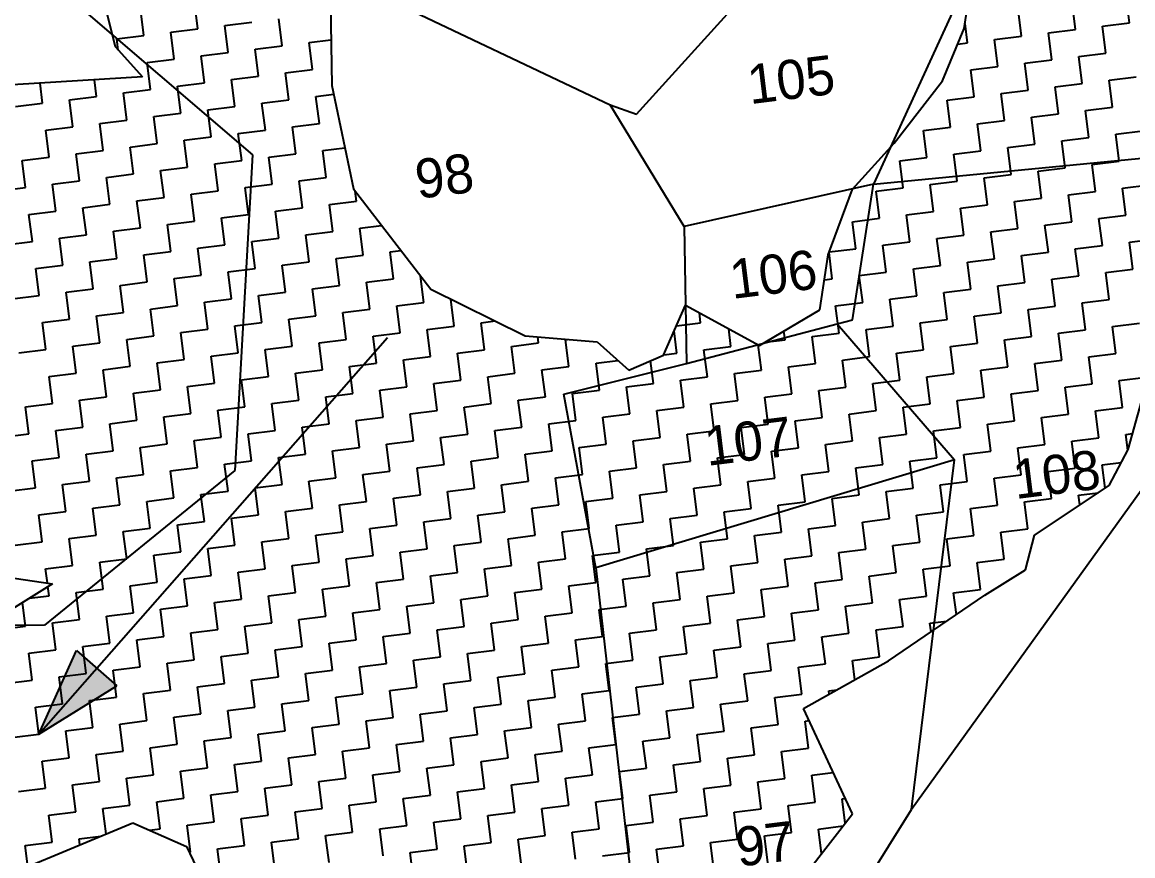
# Model space of a CAD drawing. Header units: metres. Extents: x 290108 to 292128, y 1990044 to 1991719.
# Drawn here: x 291090.2 to 291296.2, y 1991266.4 to 1991421.1 of the extents above; entities that cross this region are included whole.
import ezdxf
from ezdxf.enums import TextEntityAlignment as Align

# ---------------------------------------------------------------- set-up
doc = ezdxf.new("R2010")
doc.units = ezdxf.units.M
doc.header["$MEASUREMENT"] = 0
for name, color, linetype in [('POLY_HATCH', 12, 'Continuous'), ('POLY_PARCEL', 6, 'Continuous'), ('TEXT_PARCEL', 7, 'Continuous')]:
    doc.layers.add(name, color=color, linetype=linetype)
doc.styles.add('TEXT_MAP', font='')
doc.styles.get('TEXT_MAP').set_extended_font_data('Kruti Dev 050')

msp = doc.modelspace()

# ---------------------------------------------------------------- hatches: boundary and pattern name
h = msp.add_hatch(color=256)
h.paths.add_polyline_path([(291103.97, 1991301.17), (291100.23, 1991304.46), (291093.23, 1991288.95)])
h.paths.add_polyline_path([(291093.23, 1991288.95), (291107.71, 1991297.89), (291103.97, 1991301.17)])

# ---------------------------------------------------------------- linework, layer by layer
for points in [[(291093.23, 1991288.95), (291157.93, 1991362.58)], [(291093.23, 1991288.95), (291100.23, 1991304.46)], [(291100.23, 1991304.46), (291107.71, 1991297.89)], [(291093.23, 1991288.95), (291107.71, 1991297.89)]]:
    msp.add_lwpolyline(points)
at = {"layer": 'POLY_HATCH'}
for p, q in [((291102.32, 1991437.18), (291107.39, 1991416.57)), ((291264.97, 1991419.91), (291266.5, 1991430.12)), ((291147.33, 1991424.51), (291147.62, 1991409.32)), ((291260.96, 1991410.2), (291264.97, 1991419.91)), ((291107.39, 1991416.57), (291112.46, 1991410.96)), ((291112.46, 1991410.96), (291072.77, 1991408.52)), ((291251.97, 1991398.67), (291260.96, 1991410.2)), ((291147.62, 1991409.32), (291151.6, 1991390.19)), ((291244.22, 1991390.09), (291251.97, 1991398.67)), ((291151.6, 1991390.19), (291165.95, 1991371.54)), ((291239.72, 1991377.91), (291244.22, 1991390.09)), ((291238.19, 1991367.7), (291239.72, 1991377.91)), ((291165.95, 1991371.54), (291183.46, 1991362.9)), ((291209.17, 1991359.28), (291213.22, 1991368.6)), ((291213.22, 1991368.6), (291226.98, 1991361.1)), ((291226.98, 1991361.1), (291238.19, 1991367.7)), ((291183.46, 1991362.9), (291196.83, 1991361.76)), ((291196.83, 1991361.76), (291202.7, 1991356.48)), ((291202.7, 1991356.48), (291209.17, 1991359.28)), ((291295.4, 1991341.81), (291299.71, 1991357.33)), ((291291.85, 1991335.12), (291295.4, 1991341.81)), ((291278, 1991325.9), (291291.85, 1991335.12)), ((291276.31, 1991319.45), (291278, 1991325.9)), ((291067.4, 1991321.04), (291095.8, 1991316.87)), ((291268.76, 1991314.76), (291276.31, 1991319.45)), ((291095.8, 1991316.87), (291058.09, 1991293.45)), ((291250.91, 1991302.55), (291268.76, 1991314.76)), ((291235.14, 1991293.71), (291250.91, 1991302.55)), ((291244.22, 1991274.13), (291235.14, 1991293.71)), ((291235.6, 1991263.07), (291244.22, 1991274.13)), ((291089.3, 1991263.6), (291110.69, 1991272.51)), ((291110.69, 1991272.51), (291120.61, 1991268.12)), ((291120.61, 1991268.12), (291127.37, 1991253.98))]:
    msp.add_line(p, q, dxfattribs=at)
at = {"layer": 'POLY_HATCH', "linetype": 'Continuous'}
for p, q in [((291295.63, 1991421), (291295.01, 1991426.01)), ((291122.75, 1991419.85), (291122.13, 1991424.86)), ((291285.61, 1991419.75), (291284.98, 1991424.76)), ((291112.73, 1991418.6), (291112.1, 1991423.61)), ((291275.58, 1991418.51), (291274.96, 1991423.52)), ((291117.74, 1991419.23), (291122.75, 1991419.85)), ((291127.76, 1991420.47), (291132.77, 1991421.1)), ((291128.38, 1991415.46), (291127.76, 1991420.47)), ((291138.41, 1991416.71), (291137.78, 1991421.72)), ((291265.56, 1991417.26), (291265.11, 1991420.88)), ((291290.62, 1991420.38), (291295.63, 1991421)), ((291291.24, 1991415.37), (291290.62, 1991420.38)), ((291107.71, 1991417.98), (291112.73, 1991418.6)), ((291107.97, 1991415.93), (291107.71, 1991417.98)), ((291118.36, 1991414.21), (291117.74, 1991419.23)), ((291143.42, 1991417.33), (291147.45, 1991417.83)), ((291270.57, 1991417.88), (291275.58, 1991418.51)), ((291271.2, 1991412.87), (291270.57, 1991417.88)), ((291280.6, 1991419.13), (291285.61, 1991419.75)), ((291281.22, 1991414.12), (291280.6, 1991419.13)), ((291133.39, 1991416.08), (291138.41, 1991416.71)), ((291134.02, 1991411.07), (291133.39, 1991416.08)), ((291144.04, 1991412.32), (291143.42, 1991417.33)), ((291263.78, 1991417.04), (291265.56, 1991417.26)), ((291113.35, 1991413.59), (291118.36, 1991414.21)), ((291123.37, 1991414.84), (291128.38, 1991415.46)), ((291124, 1991409.83), (291123.37, 1991414.84)), ((291276.21, 1991413.5), (291281.22, 1991414.12)), ((291286.23, 1991414.74), (291291.24, 1991415.37)), ((291286.85, 1991409.73), (291286.23, 1991414.74)), ((291113.97, 1991408.58), (291113.35, 1991413.59)), ((291139.03, 1991411.7), (291144.04, 1991412.32)), ((291139.65, 1991406.68), (291139.03, 1991411.7)), ((291266.19, 1991412.25), (291271.2, 1991412.87)), ((291266.81, 1991407.24), (291266.19, 1991412.25)), ((291276.83, 1991408.48), (291276.21, 1991413.5)), ((291093.93, 1991406.09), (291093.47, 1991409.79)), ((291103.95, 1991407.33), (291103.57, 1991410.41)), ((291118.98, 1991409.2), (291124, 1991409.83)), ((291129.01, 1991410.45), (291134.02, 1991411.07)), ((291129.63, 1991405.44), (291129.01, 1991410.45)), ((291281.84, 1991409.11), (291286.85, 1991409.73)), ((291291.87, 1991410.35), (291296.88, 1991410.98)), ((291292.49, 1991405.34), (291291.87, 1991410.35)), ((291108.96, 1991407.96), (291113.97, 1991408.58)), ((291109.58, 1991402.94), (291108.96, 1991407.96)), ((291119.61, 1991404.19), (291118.98, 1991409.2)), ((291144.66, 1991407.31), (291147.95, 1991407.72)), ((291271.82, 1991407.86), (291276.83, 1991408.48)), ((291272.44, 1991402.85), (291271.82, 1991407.86)), ((291282.47, 1991404.1), (291281.84, 1991409.11)), ((291088.92, 1991405.46), (291093.93, 1991406.09)), ((291098.94, 1991406.71), (291103.95, 1991407.33)), ((291099.56, 1991401.7), (291098.94, 1991406.71)), ((291124.62, 1991404.81), (291129.63, 1991405.44)), ((291134.64, 1991406.06), (291139.65, 1991406.68)), ((291135.27, 1991401.05), (291134.64, 1991406.06)), ((291145.29, 1991402.3), (291144.66, 1991407.31)), ((291261.8, 1991406.61), (291266.81, 1991407.24)), ((291262.42, 1991401.6), (291261.8, 1991406.61)), ((291114.6, 1991403.57), (291119.61, 1991404.19)), ((291115.22, 1991398.56), (291114.6, 1991403.57)), ((291125.24, 1991399.8), (291124.62, 1991404.81)), ((291277.46, 1991403.47), (291282.47, 1991404.1)), ((291278.08, 1991398.46), (291277.46, 1991403.47)), ((291287.48, 1991404.72), (291292.49, 1991405.34)), ((291288.1, 1991399.71), (291287.48, 1991404.72)), ((291094.55, 1991401.07), (291099.56, 1991401.7)), ((291104.57, 1991402.32), (291109.58, 1991402.94)), ((291105.2, 1991397.31), (291104.57, 1991402.32)), ((291140.28, 1991401.67), (291145.29, 1991402.3)), ((291140.9, 1991396.66), (291140.28, 1991401.67)), ((291257.41, 1991400.98), (291262.42, 1991401.6)), ((291267.43, 1991402.23), (291272.44, 1991402.85)), ((291268.06, 1991397.21), (291267.43, 1991402.23)), ((291095.17, 1991396.06), (291094.55, 1991401.07)), ((291120.23, 1991399.18), (291125.24, 1991399.8)), ((291120.85, 1991394.17), (291120.23, 1991399.18)), ((291130.25, 1991400.43), (291135.27, 1991401.05)), ((291130.88, 1991395.42), (291130.25, 1991400.43)), ((291258.03, 1991395.97), (291257.41, 1991400.98)), ((291283.09, 1991399.08), (291288.1, 1991399.71)), ((291293.11, 1991400.33), (291298.12, 1991400.95)), ((291293.74, 1991395.32), (291293.11, 1991400.33)), ((291100.19, 1991396.69), (291105.2, 1991397.31)), ((291110.21, 1991397.93), (291115.22, 1991398.56)), ((291110.83, 1991392.92), (291110.21, 1991397.93)), ((291145.91, 1991397.29), (291150.01, 1991397.8)), ((291146.53, 1991392.27), (291145.91, 1991397.29)), ((291263.04, 1991396.59), (291268.06, 1991397.21)), ((291273.07, 1991397.84), (291278.08, 1991398.46)), ((291273.69, 1991392.83), (291273.07, 1991397.84)), ((291283.71, 1991394.07), (291283.09, 1991399.08)), ((291090.16, 1991395.44), (291095.17, 1991396.06)), ((291090.79, 1991390.43), (291090.16, 1991395.44)), ((291100.81, 1991391.67), (291100.19, 1991396.69)), ((291125.87, 1991394.79), (291130.88, 1991395.42)), ((291135.89, 1991396.04), (291140.9, 1991396.66)), ((291136.51, 1991391.03), (291135.89, 1991396.04)), ((291253.02, 1991395.34), (291258.03, 1991395.97)), ((291253.65, 1991390.33), (291253.02, 1991395.34)), ((291263.67, 1991391.58), (291263.04, 1991396.59)), ((291288.72, 1991394.7), (291293.74, 1991395.32)), ((291115.84, 1991393.54), (291120.85, 1991394.17)), ((291116.47, 1991388.53), (291115.84, 1991393.54)), ((291126.49, 1991389.78), (291125.87, 1991394.79)), ((291278.7, 1991393.45), (291283.71, 1991394.07)), ((291279.33, 1991388.44), (291278.7, 1991393.45)), ((291289.35, 1991389.68), (291288.72, 1991394.7)), ((291095.8, 1991391.05), (291100.81, 1991391.67)), ((291096.42, 1991386.04), (291095.8, 1991391.05)), ((291105.82, 1991392.3), (291110.83, 1991392.92)), ((291106.44, 1991387.29), (291105.82, 1991392.3)), ((291131.5, 1991390.4), (291136.51, 1991391.03)), ((291141.52, 1991391.65), (291146.53, 1991392.27)), ((291142.15, 1991386.64), (291141.52, 1991391.65)), ((291258.66, 1991390.96), (291263.67, 1991391.58)), ((291259.28, 1991385.94), (291258.66, 1991390.96)), ((291268.68, 1991392.2), (291273.69, 1991392.83)), ((291269.3, 1991387.19), (291268.68, 1991392.2)), ((291085.77, 1991389.8), (291090.79, 1991390.43)), ((291121.48, 1991389.16), (291126.49, 1991389.78)), ((291122.1, 1991384.15), (291121.48, 1991389.16)), ((291132.12, 1991385.39), (291131.5, 1991390.4)), ((291152.17, 1991387.89), (291151.94, 1991389.74)), ((291248.63, 1991389.71), (291253.65, 1991390.33)), ((291249.26, 1991384.7), (291248.63, 1991389.71)), ((291284.34, 1991389.06), (291289.35, 1991389.68)), ((291284.96, 1991384.05), (291284.34, 1991389.06)), ((291294.36, 1991390.31), (291299.37, 1991390.93)), ((291294.98, 1991385.3), (291294.36, 1991390.31)), ((291101.43, 1991386.66), (291106.44, 1991387.29)), ((291111.45, 1991387.91), (291116.47, 1991388.53)), ((291112.08, 1991382.9), (291111.45, 1991387.91)), ((291147.16, 1991387.26), (291152.17, 1991387.89)), ((291147.78, 1991382.25), (291147.16, 1991387.26)), ((291264.29, 1991386.57), (291269.3, 1991387.19)), ((291274.31, 1991387.81), (291279.33, 1991388.44)), ((291274.94, 1991382.8), (291274.31, 1991387.81)), ((291091.41, 1991385.42), (291096.42, 1991386.04)), ((291092.03, 1991380.4), (291091.41, 1991385.42)), ((291102.06, 1991381.65), (291101.43, 1991386.66)), ((291127.11, 1991384.77), (291132.12, 1991385.39)), ((291127.74, 1991379.76), (291127.11, 1991384.77)), ((291137.14, 1991386.02), (291142.15, 1991386.64)), ((291137.76, 1991381), (291137.14, 1991386.02)), ((291254.27, 1991385.32), (291259.28, 1991385.94)), ((291254.89, 1991380.31), (291254.27, 1991385.32)), ((291264.91, 1991381.56), (291264.29, 1991386.57)), ((291289.97, 1991384.67), (291294.98, 1991385.3)), ((291107.07, 1991382.28), (291112.08, 1991382.9)), ((291117.09, 1991383.52), (291122.1, 1991384.15)), ((291117.71, 1991378.51), (291117.09, 1991383.52)), ((291152.79, 1991382.87), (291156.84, 1991383.38)), ((291153.42, 1991377.86), (291152.79, 1991382.87)), ((291244.25, 1991384.07), (291249.26, 1991384.7)), ((291244.87, 1991379.06), (291244.25, 1991384.07)), ((291269.93, 1991382.18), (291274.94, 1991382.8)), ((291279.95, 1991383.43), (291284.96, 1991384.05)), ((291280.57, 1991378.42), (291279.95, 1991383.43)), ((291290.6, 1991379.66), (291289.97, 1991384.67)), ((291097.04, 1991381.03), (291102.06, 1991381.65)), ((291097.67, 1991376.02), (291097.04, 1991381.03)), ((291107.69, 1991377.26), (291107.07, 1991382.28)), ((291132.75, 1991380.38), (291137.76, 1991381)), ((291142.77, 1991381.63), (291147.78, 1991382.25)), ((291143.39, 1991376.62), (291142.77, 1991381.63)), ((291259.9, 1991380.93), (291264.91, 1991381.56)), ((291260.53, 1991375.92), (291259.9, 1991380.93)), ((291270.55, 1991377.17), (291269.93, 1991382.18)), ((291295.61, 1991380.29), (291300.62, 1991380.91)), ((291087.02, 1991379.78), (291092.03, 1991380.4)), ((291122.72, 1991379.13), (291127.74, 1991379.76)), ((291123.35, 1991374.12), (291122.72, 1991379.13)), ((291133.37, 1991375.37), (291132.75, 1991380.38)), ((291158.43, 1991378.49), (291160.41, 1991378.73)), ((291239.92, 1991378.45), (291244.87, 1991379.06)), ((291249.88, 1991379.69), (291254.89, 1991380.31)), ((291250.5, 1991374.67), (291249.88, 1991379.69)), ((291285.58, 1991379.04), (291290.6, 1991379.66)), ((291286.21, 1991374.03), (291285.58, 1991379.04)), ((291296.23, 1991375.27), (291295.61, 1991380.29)), ((291102.68, 1991376.64), (291107.69, 1991377.26)), ((291103.3, 1991371.63), (291102.68, 1991376.64)), ((291112.7, 1991377.89), (291117.71, 1991378.51)), ((291113.33, 1991372.88), (291112.7, 1991377.89)), ((291138.38, 1991375.99), (291143.39, 1991376.62)), ((291148.41, 1991377.24), (291153.42, 1991377.86)), ((291149.03, 1991372.23), (291148.41, 1991377.24)), ((291159.05, 1991373.48), (291158.43, 1991378.49)), ((291240.48, 1991373.43), (291239.87, 1991378.32)), ((291265.54, 1991376.54), (291270.55, 1991377.17)), ((291266.16, 1991371.53), (291265.54, 1991376.54)), ((291275.56, 1991377.79), (291280.57, 1991378.42)), ((291276.18, 1991372.78), (291275.56, 1991377.79)), ((291092.66, 1991375.39), (291097.67, 1991376.02)), ((291093.28, 1991370.38), (291092.66, 1991375.39)), ((291128.36, 1991374.75), (291133.37, 1991375.37)), ((291128.98, 1991369.73), (291128.36, 1991374.75)), ((291139.01, 1991370.98), (291138.38, 1991375.99)), ((291245.49, 1991374.05), (291250.5, 1991374.67)), ((291255.52, 1991375.3), (291260.53, 1991375.92)), ((291256.14, 1991370.29), (291255.52, 1991375.3)), ((291291.22, 1991374.65), (291296.23, 1991375.27)), ((291291.84, 1991369.64), (291291.22, 1991374.65)), ((291108.31, 1991372.25), (291113.33, 1991372.88)), ((291118.34, 1991373.5), (291123.35, 1991374.12)), ((291118.96, 1991368.49), (291118.34, 1991373.5)), ((291154.04, 1991372.85), (291159.05, 1991373.48)), ((291154.66, 1991367.84), (291154.04, 1991372.85)), ((291164.69, 1991369.09), (291164.08, 1991373.96)), ((291239.02, 1991373.25), (291240.48, 1991373.43)), ((291246.12, 1991369.04), (291245.49, 1991374.05)), ((291271.17, 1991372.16), (291276.18, 1991372.78)), ((291281.2, 1991373.4), (291286.21, 1991374.03)), ((291281.82, 1991368.39), (291281.2, 1991373.4)), ((291088.27, 1991369.76), (291093.28, 1991370.38)), ((291098.29, 1991371.01), (291103.3, 1991371.63)), ((291098.91, 1991365.99), (291098.29, 1991371.01)), ((291108.94, 1991367.24), (291108.31, 1991372.25)), ((291133.99, 1991370.36), (291139.01, 1991370.98)), ((291134.62, 1991365.35), (291133.99, 1991370.36)), ((291144.02, 1991371.6), (291149.03, 1991372.23)), ((291144.64, 1991366.59), (291144.02, 1991371.6)), ((291261.15, 1991370.91), (291266.16, 1991371.53)), ((291261.77, 1991365.9), (291261.15, 1991370.91)), ((291271.8, 1991367.15), (291271.17, 1991372.16)), ((291113.95, 1991367.86), (291118.96, 1991368.49)), ((291123.97, 1991369.11), (291128.98, 1991369.73)), ((291124.6, 1991364.1), (291123.97, 1991369.11)), ((291159.68, 1991368.46), (291164.69, 1991369.09)), ((291160.3, 1991363.45), (291159.68, 1991368.46)), ((291170.32, 1991364.7), (291169.7, 1991369.68)), ((291241.1, 1991368.42), (291246.12, 1991369.04)), ((291241.73, 1991363.4), (291241.1, 1991368.42)), ((291251.13, 1991369.66), (291256.14, 1991370.29)), ((291251.75, 1991364.65), (291251.13, 1991369.66)), ((291276.81, 1991367.77), (291281.82, 1991368.39)), ((291286.83, 1991369.02), (291291.84, 1991369.64)), ((291287.45, 1991364), (291286.83, 1991369.02)), ((291103.93, 1991366.62), (291108.94, 1991367.24)), ((291104.55, 1991361.61), (291103.93, 1991366.62)), ((291114.57, 1991362.85), (291113.95, 1991367.86)), ((291139.63, 1991365.97), (291144.64, 1991366.59)), ((291149.65, 1991367.22), (291154.66, 1991367.84)), ((291150.28, 1991362.21), (291149.65, 1991367.22)), ((291216.05, 1991365.3), (291215.81, 1991367.19)), ((291266.79, 1991366.52), (291271.8, 1991367.15)), ((291267.41, 1991361.51), (291266.79, 1991366.52)), ((291277.43, 1991362.76), (291276.81, 1991367.77)), ((291093.9, 1991365.37), (291098.91, 1991365.99)), ((291094.53, 1991360.36), (291093.9, 1991365.37)), ((291129.61, 1991364.72), (291134.62, 1991365.35)), ((291130.23, 1991359.71), (291129.61, 1991364.72)), ((291140.25, 1991360.96), (291139.63, 1991365.97)), ((291165.31, 1991364.08), (291170.32, 1991364.7)), ((291175.33, 1991365.32), (291177.89, 1991365.64)), ((291175.96, 1991360.31), (291175.33, 1991365.32)), ((291211.54, 1991364.74), (291216.05, 1991365.3)), ((291221.68, 1991360.91), (291221.27, 1991364.21)), ((291246.74, 1991364.03), (291251.75, 1991364.65)), ((291256.76, 1991365.28), (291261.77, 1991365.9)), ((291257.39, 1991360.26), (291256.76, 1991365.28)), ((291292.47, 1991364.63), (291297.48, 1991365.25)), ((291293.09, 1991359.62), (291292.47, 1991364.63)), ((291109.56, 1991362.23), (291114.57, 1991362.85)), ((291110.18, 1991357.22), (291109.56, 1991362.23)), ((291119.58, 1991363.48), (291124.6, 1991364.1)), ((291120.21, 1991358.46), (291119.58, 1991363.48)), ((291145.26, 1991361.58), (291150.28, 1991362.21)), ((291155.29, 1991362.83), (291160.3, 1991363.45)), ((291155.91, 1991357.82), (291155.29, 1991362.83)), ((291165.93, 1991359.06), (291165.31, 1991364.08)), ((291185.98, 1991361.56), (291185.84, 1991362.69)), ((291190.99, 1991362.18), (291191.33, 1991362.22)), ((291191.61, 1991357.17), (291190.99, 1991362.18)), ((291211.66, 1991359.66), (291211.14, 1991363.83)), ((291227.99, 1991361.7), (291231.71, 1991362.16)), ((291231.71, 1991362.16), (291231.51, 1991363.76)), ((291236.72, 1991362.78), (291241.73, 1991363.4)), ((291237.34, 1991357.77), (291236.72, 1991362.78)), ((291247.36, 1991359.02), (291246.74, 1991364.03)), ((291272.42, 1991362.13), (291277.43, 1991362.76)), ((291273.04, 1991357.12), (291272.42, 1991362.13)), ((291282.44, 1991363.38), (291287.45, 1991364)), ((291283.07, 1991358.37), (291282.44, 1991363.38)), ((291089.52, 1991359.74), (291094.53, 1991360.36)), ((291099.54, 1991360.98), (291104.55, 1991361.61)), ((291100.16, 1991355.97), (291099.54, 1991360.98)), ((291135.24, 1991360.34), (291140.25, 1991360.96)), ((291135.86, 1991355.32), (291135.24, 1991360.34)), ((291145.89, 1991356.57), (291145.26, 1991361.58)), ((291170.94, 1991359.69), (291175.96, 1991360.31)), ((291180.97, 1991360.93), (291185.98, 1991361.56)), ((291181.59, 1991355.92), (291180.97, 1991360.93)), ((291216.67, 1991360.29), (291221.68, 1991360.91)), ((291217.29, 1991355.28), (291216.67, 1991360.29)), ((291227.32, 1991356.52), (291226.73, 1991361.23)), ((291252.37, 1991359.64), (291257.39, 1991360.26)), ((291262.4, 1991360.89), (291267.41, 1991361.51)), ((291263.02, 1991355.88), (291262.4, 1991360.89)), ((291115.2, 1991357.84), (291120.21, 1991358.46)), ((291125.22, 1991359.09), (291130.23, 1991359.71)), ((291125.84, 1991354.08), (291125.22, 1991359.09)), ((291160.92, 1991358.44), (291165.93, 1991359.06)), ((291161.55, 1991353.43), (291160.92, 1991358.44)), ((291171.57, 1991354.68), (291170.94, 1991359.69)), ((291196.63, 1991357.79), (291200.67, 1991358.3)), ((291207.27, 1991354.03), (291206.75, 1991358.23)), ((291209.2, 1991359.36), (291211.66, 1991359.66)), ((291242.35, 1991358.39), (291247.36, 1991359.02)), ((291242.97, 1991353.38), (291242.35, 1991358.39)), ((291253, 1991354.63), (291252.37, 1991359.64)), ((291278.05, 1991357.75), (291283.07, 1991358.37)), ((291288.08, 1991358.99), (291293.09, 1991359.62)), ((291288.7, 1991353.98), (291288.08, 1991358.99)), ((291095.15, 1991355.35), (291100.16, 1991355.97)), ((291105.17, 1991356.59), (291110.18, 1991357.22)), ((291105.8, 1991351.58), (291105.17, 1991356.59)), ((291115.82, 1991352.83), (291115.2, 1991357.84)), ((291140.88, 1991355.95), (291145.89, 1991356.57)), ((291141.5, 1991350.94), (291140.88, 1991355.95)), ((291150.9, 1991357.19), (291155.91, 1991357.82)), ((291151.52, 1991352.18), (291150.9, 1991357.19)), ((291176.58, 1991355.3), (291181.59, 1991355.92)), ((291186.6, 1991356.55), (291191.61, 1991357.17)), ((291187.23, 1991351.54), (291186.6, 1991356.55)), ((291197.25, 1991352.78), (291196.63, 1991357.79)), ((291222.31, 1991355.9), (291227.32, 1991356.52)), ((291222.93, 1991350.89), (291222.31, 1991355.9)), ((291232.33, 1991357.15), (291237.34, 1991357.77)), ((291232.95, 1991352.14), (291232.33, 1991357.15)), ((291268.03, 1991356.5), (291273.04, 1991357.12)), ((291268.66, 1991351.49), (291268.03, 1991356.5)), ((291278.68, 1991352.73), (291278.05, 1991357.75)), ((291095.77, 1991350.34), (291095.15, 1991355.35)), ((291120.83, 1991353.45), (291125.84, 1991354.08)), ((291130.85, 1991354.7), (291135.86, 1991355.32)), ((291131.48, 1991349.69), (291130.85, 1991354.7)), ((291166.56, 1991354.05), (291171.57, 1991354.68)), ((291167.18, 1991349.04), (291166.56, 1991354.05)), ((291177.2, 1991350.29), (291176.58, 1991355.3)), ((291202.26, 1991353.41), (291207.27, 1991354.03)), ((291212.28, 1991354.65), (291217.29, 1991355.28)), ((291212.91, 1991349.64), (291212.28, 1991354.65)), ((291247.99, 1991354.01), (291253, 1991354.63)), ((291248.61, 1991348.99), (291247.99, 1991354.01)), ((291258.01, 1991355.25), (291263.02, 1991355.88)), ((291258.63, 1991350.24), (291258.01, 1991355.25)), ((291283.69, 1991353.36), (291288.7, 1991353.98)), ((291293.71, 1991354.61), (291298.72, 1991355.23)), ((291294.34, 1991349.59), (291293.71, 1991354.61)), ((291110.81, 1991352.21), (291115.82, 1991352.83)), ((291111.43, 1991347.2), (291110.81, 1991352.21)), ((291121.45, 1991348.44), (291120.83, 1991353.45)), ((291146.51, 1991351.56), (291151.52, 1991352.18)), ((291156.53, 1991352.81), (291161.55, 1991353.43)), ((291157.16, 1991347.79), (291156.53, 1991352.81)), ((291192.24, 1991352.16), (291197.25, 1991352.78)), ((291192.86, 1991347.15), (291192.24, 1991352.16)), ((291202.88, 1991348.39), (291202.26, 1991353.41)), ((291227.94, 1991351.51), (291232.95, 1991352.14)), ((291237.96, 1991352.76), (291242.97, 1991353.38)), ((291238.59, 1991347.75), (291237.96, 1991352.76)), ((291273.67, 1991352.11), (291278.68, 1991352.73)), ((291274.29, 1991347.1), (291273.67, 1991352.11)), ((291284.31, 1991348.35), (291283.69, 1991353.36)), ((291090.76, 1991349.71), (291095.77, 1991350.34)), ((291100.78, 1991350.96), (291105.8, 1991351.58)), ((291101.41, 1991345.95), (291100.78, 1991350.96)), ((291136.49, 1991350.31), (291141.5, 1991350.94)), ((291137.11, 1991345.3), (291136.49, 1991350.31)), ((291147.13, 1991346.55), (291146.51, 1991351.56)), ((291172.19, 1991349.67), (291177.2, 1991350.29)), ((291182.21, 1991350.91), (291187.23, 1991351.54)), ((291182.84, 1991345.9), (291182.21, 1991350.91)), ((291217.92, 1991350.26), (291222.93, 1991350.89)), ((291218.54, 1991345.25), (291217.92, 1991350.26)), ((291228.56, 1991346.5), (291227.94, 1991351.51)), ((291253.62, 1991349.62), (291258.63, 1991350.24)), ((291263.64, 1991350.86), (291268.66, 1991351.49)), ((291264.27, 1991345.85), (291263.64, 1991350.86)), ((291091.39, 1991344.7), (291090.76, 1991349.71)), ((291116.44, 1991347.82), (291121.45, 1991348.44)), ((291117.07, 1991342.81), (291116.44, 1991347.82)), ((291126.47, 1991349.07), (291131.48, 1991349.69)), ((291127.09, 1991344.05), (291126.47, 1991349.07)), ((291152.15, 1991347.17), (291157.16, 1991347.79)), ((291162.17, 1991348.42), (291167.18, 1991349.04)), ((291162.79, 1991343.41), (291162.17, 1991348.42)), ((291172.82, 1991344.65), (291172.19, 1991349.67)), ((291197.87, 1991347.77), (291202.88, 1991348.39)), ((291198.5, 1991342.76), (291197.87, 1991347.77)), ((291207.9, 1991349.02), (291212.91, 1991349.64)), ((291208.52, 1991344.01), (291207.9, 1991349.02)), ((291233.58, 1991347.12), (291238.59, 1991347.75)), ((291243.6, 1991348.37), (291248.61, 1991348.99)), ((291244.22, 1991343.36), (291243.6, 1991348.37)), ((291254.24, 1991344.61), (291253.62, 1991349.62)), ((291279.3, 1991347.72), (291284.31, 1991348.35)), ((291279.93, 1991342.71), (291279.3, 1991347.72)), ((291289.32, 1991348.97), (291294.34, 1991349.59)), ((291289.95, 1991343.96), (291289.32, 1991348.97)), ((291096.4, 1991345.32), (291101.41, 1991345.95)), ((291106.42, 1991346.57), (291111.43, 1991347.2)), ((291107.04, 1991341.56), (291106.42, 1991346.57)), ((291142.12, 1991345.92), (291147.13, 1991346.55)), ((291142.75, 1991340.91), (291142.12, 1991345.92)), ((291152.77, 1991342.16), (291152.15, 1991347.17)), ((291177.83, 1991345.28), (291182.84, 1991345.9)), ((291187.85, 1991346.52), (291192.86, 1991347.15)), ((291188.47, 1991341.51), (291187.85, 1991346.52)), ((291223.55, 1991345.88), (291228.56, 1991346.5)), ((291224.18, 1991340.87), (291223.55, 1991345.88)), ((291234.2, 1991342.11), (291233.58, 1991347.12)), ((291259.26, 1991345.23), (291264.27, 1991345.85)), ((291269.28, 1991346.48), (291274.29, 1991347.1)), ((291269.9, 1991341.46), (291269.28, 1991346.48)), ((291086.37, 1991344.08), (291091.39, 1991344.7)), ((291097.02, 1991340.31), (291096.4, 1991345.32)), ((291122.08, 1991343.43), (291127.09, 1991344.05)), ((291132.1, 1991344.68), (291137.11, 1991345.3)), ((291132.72, 1991339.67), (291132.1, 1991344.68)), ((291167.8, 1991344.03), (291172.82, 1991344.65)), ((291168.43, 1991339.02), (291167.8, 1991344.03)), ((291178.45, 1991340.27), (291177.83, 1991345.28)), ((291203.51, 1991343.38), (291208.52, 1991344.01)), ((291213.53, 1991344.63), (291218.54, 1991345.25)), ((291214.15, 1991339.62), (291213.53, 1991344.63)), ((291249.23, 1991343.98), (291254.24, 1991344.61)), ((291249.86, 1991338.97), (291249.23, 1991343.98)), ((291259.88, 1991340.22), (291259.26, 1991345.23)), ((291284.94, 1991343.34), (291289.95, 1991343.96)), ((291294.96, 1991344.58), (291296.21, 1991344.74)), ((291295.32, 1991341.67), (291294.96, 1991344.58)), ((291102.03, 1991340.94), (291107.04, 1991341.56)), ((291112.05, 1991342.18), (291117.07, 1991342.81)), ((291112.68, 1991337.17), (291112.05, 1991342.18)), ((291122.7, 1991338.42), (291122.08, 1991343.43)), ((291147.76, 1991341.54), (291152.77, 1991342.16)), ((291148.38, 1991336.52), (291147.76, 1991341.54)), ((291157.78, 1991342.78), (291162.79, 1991343.41)), ((291158.4, 1991337.77), (291157.78, 1991342.78)), ((291183.46, 1991340.89), (291188.47, 1991341.51)), ((291193.48, 1991342.14), (291198.5, 1991342.76)), ((291194.11, 1991337.12), (291193.48, 1991342.14)), ((291204.13, 1991338.37), (291203.51, 1991343.38)), ((291229.19, 1991341.49), (291234.2, 1991342.11)), ((291229.81, 1991336.48), (291229.19, 1991341.49)), ((291239.21, 1991342.74), (291244.22, 1991343.36)), ((291239.83, 1991337.72), (291239.21, 1991342.74)), ((291274.91, 1991342.09), (291279.93, 1991342.71)), ((291275.54, 1991337.08), (291274.91, 1991342.09)), ((291285.56, 1991338.32), (291284.94, 1991343.34)), ((291092.01, 1991339.69), (291097.02, 1991340.31)), ((291092.63, 1991334.68), (291092.01, 1991339.69)), ((291102.66, 1991335.93), (291102.03, 1991340.94)), ((291127.71, 1991339.04), (291132.72, 1991339.67)), ((291137.74, 1991340.29), (291142.75, 1991340.91)), ((291138.36, 1991335.28), (291137.74, 1991340.29)), ((291173.44, 1991339.64), (291178.45, 1991340.27)), ((291174.06, 1991334.63), (291173.44, 1991339.64)), ((291184.08, 1991335.88), (291183.46, 1991340.89)), ((291209.14, 1991338.99), (291214.15, 1991339.62)), ((291219.16, 1991340.24), (291224.18, 1991340.87)), ((291219.79, 1991335.23), (291219.16, 1991340.24)), ((291254.87, 1991339.59), (291259.88, 1991340.22)), ((291255.49, 1991334.58), (291254.87, 1991339.59)), ((291264.89, 1991340.84), (291269.9, 1991341.46)), ((291265.51, 1991335.83), (291264.89, 1991340.84)), ((291117.69, 1991337.8), (291122.7, 1991338.42)), ((291118.31, 1991332.78), (291117.69, 1991337.8)), ((291128.34, 1991334.03), (291127.71, 1991339.04)), ((291153.39, 1991337.15), (291158.4, 1991337.77)), ((291163.42, 1991338.4), (291168.43, 1991339.02)), ((291164.04, 1991333.38), (291163.42, 1991338.4)), ((291199.12, 1991337.75), (291204.13, 1991338.37)), ((291199.74, 1991332.74), (291199.12, 1991337.75)), ((291209.77, 1991333.98), (291209.14, 1991338.99)), ((291234.82, 1991337.1), (291239.83, 1991337.72)), ((291244.85, 1991338.35), (291249.86, 1991338.97)), ((291245.47, 1991333.34), (291244.85, 1991338.35)), ((291280.55, 1991337.7), (291285.56, 1991338.32)), ((291281.17, 1991332.69), (291280.55, 1991337.7)), ((291290.57, 1991338.95), (291294.11, 1991339.39)), ((291291.11, 1991334.63), (291290.57, 1991338.95)), ((291097.64, 1991335.3), (291102.66, 1991335.93)), ((291098.27, 1991330.29), (291097.64, 1991335.3)), ((291107.67, 1991336.55), (291112.68, 1991337.17)), ((291108.29, 1991331.54), (291107.67, 1991336.55)), ((291143.37, 1991335.9), (291148.38, 1991336.52)), ((291143.99, 1991330.89), (291143.37, 1991335.9)), ((291154.02, 1991332.14), (291153.39, 1991337.15)), ((291179.07, 1991335.25), (291184.08, 1991335.88)), ((291189.1, 1991336.5), (291194.11, 1991337.12)), ((291189.72, 1991331.49), (291189.1, 1991336.5)), ((291224.8, 1991335.85), (291229.81, 1991336.48)), ((291225.42, 1991330.84), (291224.8, 1991335.85)), ((291235.45, 1991332.09), (291234.82, 1991337.1)), ((291260.5, 1991335.21), (291265.51, 1991335.83)), ((291270.53, 1991336.45), (291275.54, 1991337.08)), ((291271.15, 1991331.44), (291270.53, 1991336.45)), ((291087.62, 1991334.05), (291092.63, 1991334.68)), ((291123.32, 1991333.41), (291128.34, 1991334.03)), ((291123.95, 1991328.4), (291123.32, 1991333.41)), ((291133.35, 1991334.65), (291138.36, 1991335.28)), ((291133.97, 1991329.64), (291133.35, 1991334.65)), ((291159.03, 1991332.76), (291164.04, 1991333.38)), ((291169.05, 1991334.01), (291174.06, 1991334.63)), ((291169.67, 1991329), (291169.05, 1991334.01)), ((291179.7, 1991330.24), (291179.07, 1991335.25)), ((291204.75, 1991333.36), (291209.77, 1991333.98)), ((291205.38, 1991328.35), (291204.75, 1991333.36)), ((291214.78, 1991334.61), (291219.79, 1991335.23)), ((291215.4, 1991329.6), (291214.78, 1991334.61)), ((291240.46, 1991332.71), (291245.47, 1991333.34)), ((291250.48, 1991333.96), (291255.49, 1991334.58)), ((291251.1, 1991328.95), (291250.48, 1991333.96)), ((291261.13, 1991330.2), (291260.5, 1991335.21)), ((291286.18, 1991333.31), (291289.82, 1991333.76)), ((291286.41, 1991331.5), (291286.18, 1991333.31)), ((291103.28, 1991330.91), (291108.29, 1991331.54)), ((291113.3, 1991332.16), (291118.31, 1991332.78)), ((291113.92, 1991327.15), (291113.3, 1991332.16)), ((291149, 1991331.51), (291154.02, 1991332.14)), ((291149.63, 1991326.5), (291149, 1991331.51)), ((291159.65, 1991327.75), (291159.03, 1991332.76)), ((291184.71, 1991330.87), (291189.72, 1991331.49)), ((291194.73, 1991332.11), (291199.74, 1991332.74)), ((291195.35, 1991327.1), (291194.73, 1991332.11)), ((291230.43, 1991331.47), (291235.45, 1991332.09)), ((291231.06, 1991326.45), (291230.43, 1991331.47)), ((291241.08, 1991327.7), (291240.46, 1991332.71)), ((291266.14, 1991330.82), (291271.15, 1991331.44)), ((291276.16, 1991332.07), (291281.17, 1991332.69)), ((291276.78, 1991327.05), (291276.16, 1991332.07)), ((291093.26, 1991329.67), (291098.27, 1991330.29)), ((291093.88, 1991324.66), (291093.26, 1991329.67)), ((291103.9, 1991325.9), (291103.28, 1991330.91)), ((291128.96, 1991329.02), (291133.97, 1991329.64)), ((291138.98, 1991330.27), (291143.99, 1991330.89)), ((291139.61, 1991325.26), (291138.98, 1991330.27)), ((291174.69, 1991329.62), (291179.7, 1991330.24)), ((291175.31, 1991324.61), (291174.69, 1991329.62)), ((291185.33, 1991325.85), (291184.71, 1991330.87)), ((291210.39, 1991328.97), (291215.4, 1991329.6)), ((291220.41, 1991330.22), (291225.42, 1991330.84)), ((291221.04, 1991325.21), (291220.41, 1991330.22)), ((291256.12, 1991329.57), (291261.13, 1991330.2)), ((291256.74, 1991324.56), (291256.12, 1991329.57)), ((291266.76, 1991325.81), (291266.14, 1991330.82)), ((291108.91, 1991326.53), (291113.92, 1991327.15)), ((291118.94, 1991327.77), (291123.95, 1991328.4)), ((291119.56, 1991322.76), (291118.94, 1991327.77)), ((291129.58, 1991324.01), (291128.96, 1991329.02)), ((291154.64, 1991327.13), (291159.65, 1991327.75)), ((291155.26, 1991322.11), (291154.64, 1991327.13)), ((291164.66, 1991328.37), (291169.67, 1991329)), ((291165.29, 1991323.36), (291164.66, 1991328.37)), ((291190.34, 1991326.48), (291195.35, 1991327.1)), ((291200.37, 1991327.73), (291205.38, 1991328.35)), ((291200.99, 1991322.71), (291200.37, 1991327.73)), ((291211.01, 1991323.96), (291210.39, 1991328.97)), ((291236.07, 1991327.08), (291241.08, 1991327.7)), ((291236.69, 1991322.07), (291236.07, 1991327.08)), ((291246.09, 1991328.32), (291251.1, 1991328.95)), ((291246.72, 1991323.31), (291246.09, 1991328.32)), ((291271.77, 1991326.43), (291276.78, 1991327.05)), ((291098.89, 1991325.28), (291103.9, 1991325.9)), ((291099.51, 1991320.27), (291098.89, 1991325.28)), ((291109.54, 1991321.51), (291108.91, 1991326.53)), ((291134.59, 1991324.63), (291139.61, 1991325.26)), ((291144.62, 1991325.88), (291149.63, 1991326.5)), ((291145.24, 1991320.87), (291144.62, 1991325.88)), ((291180.32, 1991325.23), (291185.33, 1991325.85)), ((291180.94, 1991320.22), (291180.32, 1991325.23)), ((291190.97, 1991321.47), (291190.34, 1991326.48)), ((291216.02, 1991324.58), (291221.04, 1991325.21)), ((291226.05, 1991325.83), (291231.06, 1991326.45)), ((291226.67, 1991320.82), (291226.05, 1991325.83)), ((291261.75, 1991325.18), (291266.76, 1991325.81)), ((291262.37, 1991320.17), (291261.75, 1991325.18)), ((291272.4, 1991321.42), (291271.77, 1991326.43)), ((291088.87, 1991324.03), (291093.88, 1991324.66)), ((291124.57, 1991323.38), (291129.58, 1991324.01)), ((291125.19, 1991318.37), (291124.57, 1991323.38)), ((291135.22, 1991319.62), (291134.59, 1991324.63)), ((291160.27, 1991322.74), (291165.29, 1991323.36)), ((291170.3, 1991323.98), (291175.31, 1991324.61)), ((291170.92, 1991318.97), (291170.3, 1991323.98)), ((291206, 1991323.34), (291211.01, 1991323.96)), ((291206.62, 1991318.33), (291206, 1991323.34)), ((291216.65, 1991319.57), (291216.02, 1991324.58)), ((291241.7, 1991322.69), (291246.72, 1991323.31)), ((291251.73, 1991323.94), (291256.74, 1991324.56)), ((291252.35, 1991318.93), (291251.73, 1991323.94)), ((291104.53, 1991320.89), (291109.54, 1991321.51)), ((291105.15, 1991315.88), (291104.53, 1991320.89)), ((291114.55, 1991322.14), (291119.56, 1991322.76)), ((291115.17, 1991317.13), (291114.55, 1991322.14)), ((291140.23, 1991320.24), (291145.24, 1991320.87)), ((291150.25, 1991321.49), (291155.26, 1991322.11)), ((291150.88, 1991316.48), (291150.25, 1991321.49)), ((291160.9, 1991317.73), (291160.27, 1991322.74)), ((291185.96, 1991320.84), (291190.97, 1991321.47)), ((291195.98, 1991322.09), (291200.99, 1991322.71)), ((291196.6, 1991317.08), (291195.98, 1991322.09)), ((291231.68, 1991321.44), (291236.69, 1991322.07)), ((291232.3, 1991316.43), (291231.68, 1991321.44)), ((291242.33, 1991317.68), (291241.7, 1991322.69)), ((291267.38, 1991320.8), (291272.4, 1991321.42)), ((291094.5, 1991319.64), (291099.51, 1991320.27)), ((291094.83, 1991317.02), (291094.5, 1991319.64)), ((291130.21, 1991319), (291135.22, 1991319.62)), ((291130.83, 1991313.99), (291130.21, 1991319)), ((291140.85, 1991315.23), (291140.23, 1991320.24)), ((291165.91, 1991318.35), (291170.92, 1991318.97)), ((291175.93, 1991319.6), (291180.94, 1991320.22)), ((291176.56, 1991314.59), (291175.93, 1991319.6)), ((291186.58, 1991315.83), (291185.96, 1991320.84)), ((291211.64, 1991318.95), (291216.65, 1991319.57)), ((291212.26, 1991313.94), (291211.64, 1991318.95)), ((291221.66, 1991320.2), (291226.67, 1991320.82)), ((291222.28, 1991315.18), (291221.66, 1991320.2)), ((291247.34, 1991318.3), (291252.35, 1991318.93)), ((291257.36, 1991319.55), (291262.37, 1991320.17)), ((291257.99, 1991314.54), (291257.36, 1991319.55)), ((291268.01, 1991315.78), (291267.38, 1991320.8)), ((291110.16, 1991316.5), (291115.17, 1991317.13)), ((291120.18, 1991317.75), (291125.19, 1991318.37)), ((291120.81, 1991312.74), (291120.18, 1991317.75)), ((291155.89, 1991317.1), (291160.9, 1991317.73)), ((291156.51, 1991312.09), (291155.89, 1991317.1)), ((291166.53, 1991313.34), (291165.91, 1991318.35)), ((291191.59, 1991316.46), (291196.6, 1991317.08)), ((291201.61, 1991317.7), (291206.62, 1991318.33)), ((291202.24, 1991312.69), (291201.61, 1991317.7)), ((291237.32, 1991317.06), (291242.33, 1991317.68)), ((291237.94, 1991312.04), (291237.32, 1991317.06)), ((291247.96, 1991313.29), (291247.34, 1991318.3)), ((291095.13, 1991314.63), (291094.92, 1991316.33)), ((291100.14, 1991315.26), (291105.15, 1991315.88)), ((291100.76, 1991310.24), (291100.14, 1991315.26)), ((291110.78, 1991311.49), (291110.16, 1991316.5)), ((291135.84, 1991314.61), (291140.85, 1991315.23)), ((291145.86, 1991315.86), (291150.88, 1991316.48)), ((291146.49, 1991310.84), (291145.86, 1991315.86)), ((291181.57, 1991315.21), (291186.58, 1991315.83)), ((291182.19, 1991310.2), (291181.57, 1991315.21)), ((291192.21, 1991311.44), (291191.59, 1991316.46)), ((291217.27, 1991314.56), (291222.28, 1991315.18)), ((291227.29, 1991315.81), (291232.3, 1991316.43)), ((291227.92, 1991310.8), (291227.29, 1991315.81)), ((291263, 1991315.16), (291268.01, 1991315.78)), ((291263.5, 1991311.16), (291263, 1991315.16)), ((291090.74, 1991309), (291090.19, 1991313.39)), ((291091.45, 1991314.18), (291095.13, 1991314.63)), ((291115.8, 1991312.12), (291120.81, 1991312.74)), ((291125.82, 1991313.36), (291130.83, 1991313.99)), ((291126.44, 1991308.35), (291125.82, 1991313.36)), ((291136.46, 1991309.6), (291135.84, 1991314.61)), ((291161.52, 1991312.71), (291166.53, 1991313.34)), ((291162.14, 1991307.7), (291161.52, 1991312.71)), ((291171.54, 1991313.96), (291176.56, 1991314.59)), ((291172.17, 1991308.95), (291171.54, 1991313.96)), ((291197.22, 1991312.07), (291202.24, 1991312.69)), ((291207.25, 1991313.31), (291212.26, 1991313.94)), ((291207.87, 1991308.3), (291207.25, 1991313.31)), ((291217.89, 1991309.55), (291217.27, 1991314.56)), ((291242.95, 1991312.67), (291247.96, 1991313.29)), ((291243.57, 1991307.66), (291242.95, 1991312.67)), ((291252.97, 1991313.91), (291257.99, 1991314.54)), ((291253.6, 1991308.9), (291252.97, 1991313.91)), ((291105.77, 1991310.87), (291110.78, 1991311.49)), ((291106.4, 1991305.86), (291105.77, 1991310.87)), ((291116.42, 1991307.1), (291115.8, 1991312.12)), ((291141.48, 1991310.22), (291146.49, 1991310.84)), ((291151.5, 1991311.47), (291156.51, 1991312.09)), ((291152.12, 1991306.46), (291151.5, 1991311.47)), ((291187.2, 1991310.82), (291192.21, 1991311.44)), ((291187.83, 1991305.81), (291187.2, 1991310.82)), ((291197.85, 1991307.06), (291197.22, 1991312.07)), ((291222.91, 1991310.17), (291227.92, 1991310.8)), ((291232.93, 1991311.42), (291237.94, 1991312.04)), ((291233.55, 1991306.41), (291232.93, 1991311.42)), ((291085.73, 1991308.37), (291090.74, 1991309)), ((291095.75, 1991309.62), (291100.76, 1991310.24)), ((291096.37, 1991304.61), (291095.75, 1991309.62)), ((291131.45, 1991308.97), (291136.46, 1991309.6)), ((291132.08, 1991303.96), (291131.45, 1991308.97)), ((291142.1, 1991305.21), (291141.48, 1991310.22)), ((291167.16, 1991308.33), (291172.17, 1991308.95)), ((291177.18, 1991309.57), (291182.19, 1991310.2)), ((291177.8, 1991304.56), (291177.18, 1991309.57)), ((291212.88, 1991308.93), (291217.89, 1991309.55)), ((291213.51, 1991303.92), (291212.88, 1991308.93)), ((291223.53, 1991305.16), (291222.91, 1991310.17)), ((291248.59, 1991308.28), (291253.6, 1991308.9)), ((291258.61, 1991309.53), (291261.67, 1991309.91)), ((291258.81, 1991307.95), (291258.61, 1991309.53)), ((291111.41, 1991306.48), (291116.42, 1991307.1)), ((291112.03, 1991301.47), (291111.41, 1991306.48)), ((291121.43, 1991307.73), (291126.44, 1991308.35)), ((291122.05, 1991302.72), (291121.43, 1991307.73)), ((291147.11, 1991305.83), (291152.12, 1991306.46)), ((291157.13, 1991307.08), (291162.14, 1991307.7)), ((291157.76, 1991302.07), (291157.13, 1991307.08)), ((291167.78, 1991303.32), (291167.16, 1991308.33)), ((291192.84, 1991306.43), (291197.85, 1991307.06)), ((291202.86, 1991307.68), (291207.87, 1991308.3)), ((291203.48, 1991302.67), (291202.86, 1991307.68)), ((291238.56, 1991307.03), (291243.57, 1991307.66)), ((291239.19, 1991302.02), (291238.56, 1991307.03)), ((291249.21, 1991303.27), (291248.59, 1991308.28)), ((291091.36, 1991303.99), (291096.37, 1991304.61)), ((291101.38, 1991305.23), (291106.4, 1991305.86)), ((291102.01, 1991300.22), (291101.38, 1991305.23)), ((291137.09, 1991304.59), (291142.1, 1991305.21)), ((291137.71, 1991299.57), (291137.09, 1991304.59)), ((291147.73, 1991300.82), (291147.11, 1991305.83)), ((291172.79, 1991303.94), (291177.8, 1991304.56)), ((291182.81, 1991305.19), (291187.83, 1991305.81)), ((291183.44, 1991300.17), (291182.81, 1991305.19)), ((291193.46, 1991301.42), (291192.84, 1991306.43)), ((291218.52, 1991304.54), (291223.53, 1991305.16)), ((291219.14, 1991299.53), (291218.52, 1991304.54)), ((291228.54, 1991305.79), (291233.55, 1991306.41)), ((291229.16, 1991300.77), (291228.54, 1991305.79)), ((291091.99, 1991298.98), (291091.36, 1991303.99)), ((291117.04, 1991302.09), (291122.05, 1991302.72)), ((291127.07, 1991303.34), (291132.08, 1991303.96)), ((291127.69, 1991298.33), (291127.07, 1991303.34)), ((291162.77, 1991302.69), (291167.78, 1991303.32)), ((291163.39, 1991297.68), (291162.77, 1991302.69)), ((291173.41, 1991298.93), (291172.79, 1991303.94)), ((291198.47, 1991302.04), (291203.48, 1991302.67)), ((291208.49, 1991303.29), (291213.51, 1991303.92)), ((291209.12, 1991298.28), (291208.49, 1991303.29)), ((291244.2, 1991302.64), (291249.21, 1991303.27)), ((291244.65, 1991299.04), (291244.2, 1991302.64)), ((291107.02, 1991300.85), (291112.03, 1991301.47)), ((291107.64, 1991295.83), (291107.02, 1991300.85)), ((291117.67, 1991297.08), (291117.04, 1991302.09)), ((291142.72, 1991300.2), (291147.73, 1991300.82)), ((291152.75, 1991301.45), (291157.76, 1991302.07)), ((291153.37, 1991296.43), (291152.75, 1991301.45)), ((291188.45, 1991300.8), (291193.46, 1991301.42)), ((291189.07, 1991295.79), (291188.45, 1991300.8)), ((291199.1, 1991297.03), (291198.47, 1991302.04)), ((291224.15, 1991300.15), (291229.16, 1991300.77)), ((291234.18, 1991301.4), (291239.19, 1991302.02)), ((291234.8, 1991296.39), (291234.18, 1991301.4)), ((291086.97, 1991298.35), (291091.99, 1991298.98)), ((291097, 1991299.6), (291102.01, 1991300.22)), ((291097.62, 1991294.59), (291097, 1991299.6)), ((291122.68, 1991297.7), (291127.69, 1991298.33)), ((291132.7, 1991298.95), (291137.71, 1991299.57)), ((291133.32, 1991293.94), (291132.7, 1991298.95)), ((291143.35, 1991295.19), (291142.72, 1991300.2)), ((291168.4, 1991298.3), (291173.41, 1991298.93)), ((291169.03, 1991293.29), (291168.4, 1991298.3)), ((291178.43, 1991299.55), (291183.44, 1991300.17)), ((291179.05, 1991294.54), (291178.43, 1991299.55)), ((291204.11, 1991297.66), (291209.12, 1991298.28)), ((291214.13, 1991298.9), (291219.14, 1991299.53)), ((291214.75, 1991293.89), (291214.13, 1991298.9)), ((291224.78, 1991295.14), (291224.15, 1991300.15)), ((291112.65, 1991296.46), (291117.67, 1991297.08)), ((291113.28, 1991291.45), (291112.65, 1991296.46)), ((291123.3, 1991292.69), (291122.68, 1991297.7)), ((291148.36, 1991295.81), (291153.37, 1991296.43)), ((291158.38, 1991297.06), (291163.39, 1991297.68)), ((291159, 1991292.05), (291158.38, 1991297.06)), ((291194.08, 1991296.41), (291199.1, 1991297.03)), ((291194.71, 1991291.4), (291194.08, 1991296.41)), ((291204.73, 1991292.65), (291204.11, 1991297.66)), ((291229.79, 1991295.76), (291234.8, 1991296.39)), ((291239.81, 1991297.01), (291241.37, 1991297.2)), ((291239.89, 1991296.37), (291239.81, 1991297.01)), ((291092.61, 1991293.96), (291097.62, 1991294.59)), ((291102.63, 1991295.21), (291107.64, 1991295.83)), ((291103.25, 1991290.2), (291102.63, 1991295.21)), ((291138.33, 1991294.56), (291143.35, 1991295.19)), ((291138.96, 1991289.55), (291138.33, 1991294.56)), ((291148.98, 1991290.8), (291148.36, 1991295.81)), ((291174.04, 1991293.92), (291179.05, 1991294.54)), ((291184.06, 1991295.16), (291189.07, 1991295.79)), ((291184.68, 1991290.15), (291184.06, 1991295.16)), ((291219.76, 1991294.52), (291224.78, 1991295.14)), ((291220.39, 1991289.5), (291219.76, 1991294.52)), ((291230.41, 1991290.75), (291229.79, 1991295.76)), ((291093.23, 1991288.95), (291092.61, 1991293.96)), ((291118.29, 1991292.07), (291123.3, 1991292.69)), ((291118.91, 1991287.06), (291118.29, 1991292.07)), ((291128.31, 1991293.32), (291133.32, 1991293.94)), ((291128.94, 1991288.3), (291128.31, 1991293.32)), ((291153.99, 1991291.42), (291159, 1991292.05)), ((291164.02, 1991292.67), (291169.03, 1991293.29)), ((291164.64, 1991287.66), (291164.02, 1991292.67)), ((291174.66, 1991288.9), (291174.04, 1991293.92)), ((291199.72, 1991292.02), (291204.73, 1991292.65)), ((291200.34, 1991287.01), (291199.72, 1991292.02)), ((291209.74, 1991293.27), (291214.75, 1991293.89)), ((291210.36, 1991288.26), (291209.74, 1991293.27)), ((291098.24, 1991289.58), (291103.25, 1991290.2)), ((291108.27, 1991290.82), (291113.28, 1991291.45)), ((291108.89, 1991285.81), (291108.27, 1991290.82)), ((291143.97, 1991290.18), (291148.98, 1991290.8)), ((291144.59, 1991285.16), (291143.97, 1991290.18)), ((291154.62, 1991286.41), (291153.99, 1991291.42)), ((291179.67, 1991289.53), (291184.68, 1991290.15)), ((291189.7, 1991290.77), (291194.71, 1991291.4)), ((291190.32, 1991285.76), (291189.7, 1991290.77)), ((291225.4, 1991290.13), (291230.41, 1991290.75)), ((291226.02, 1991285.12), (291225.4, 1991290.13)), ((291235.42, 1991291.37), (291236.18, 1991291.47)), ((291236.05, 1991286.36), (291235.42, 1991291.37)), ((291088.22, 1991288.33), (291093.23, 1991288.95)), ((291098.87, 1991284.56), (291098.24, 1991289.58)), ((291123.92, 1991287.68), (291128.94, 1991288.3)), ((291133.95, 1991288.93), (291138.96, 1991289.55)), ((291134.57, 1991283.92), (291133.95, 1991288.93)), ((291169.65, 1991288.28), (291174.66, 1991288.9)), ((291170.27, 1991283.27), (291169.65, 1991288.28)), ((291180.3, 1991284.52), (291179.67, 1991289.53)), ((291205.35, 1991287.63), (291210.36, 1991288.26)), ((291215.38, 1991288.88), (291220.39, 1991289.5)), ((291216, 1991283.87), (291215.38, 1991288.88)), ((291113.9, 1991286.43), (291118.91, 1991287.06)), ((291114.52, 1991281.42), (291113.9, 1991286.43)), ((291124.55, 1991282.67), (291123.92, 1991287.68)), ((291149.6, 1991285.79), (291154.62, 1991286.41)), ((291159.63, 1991287.03), (291164.64, 1991287.66)), ((291160.25, 1991282.02), (291159.63, 1991287.03)), ((291195.33, 1991286.39), (291200.34, 1991287.01)), ((291195.95, 1991281.38), (291195.33, 1991286.39)), ((291205.98, 1991282.62), (291205.35, 1991287.63)), ((291231.03, 1991285.74), (291236.05, 1991286.36)), ((291093.86, 1991283.94), (291098.87, 1991284.56)), ((291094.48, 1991278.93), (291093.86, 1991283.94)), ((291103.88, 1991285.19), (291108.89, 1991285.81)), ((291104.5, 1991280.18), (291103.88, 1991285.19)), ((291129.56, 1991283.29), (291134.57, 1991283.92)), ((291139.58, 1991284.54), (291144.59, 1991285.16)), ((291140.21, 1991279.53), (291139.58, 1991284.54)), ((291150.23, 1991280.78), (291149.6, 1991285.79)), ((291175.29, 1991283.89), (291180.3, 1991284.52)), ((291175.91, 1991278.88), (291175.29, 1991283.89)), ((291185.31, 1991285.14), (291190.32, 1991285.76)), ((291185.93, 1991280.13), (291185.31, 1991285.14)), ((291210.99, 1991283.25), (291216, 1991283.87)), ((291221.01, 1991284.49), (291226.02, 1991285.12)), ((291221.63, 1991279.48), (291221.01, 1991284.49)), ((291231.66, 1991280.73), (291231.03, 1991285.74)), ((291119.54, 1991282.05), (291124.55, 1991282.67)), ((291120.16, 1991277.04), (291119.54, 1991282.05)), ((291130.18, 1991278.28), (291129.56, 1991283.29)), ((291155.24, 1991281.4), (291160.25, 1991282.02)), ((291165.26, 1991282.65), (291170.27, 1991283.27)), ((291165.89, 1991277.63), (291165.26, 1991282.65)), ((291200.97, 1991282), (291205.98, 1991282.62)), ((291201.59, 1991276.99), (291200.97, 1991282)), ((291211.61, 1991278.23), (291210.99, 1991283.25)), ((291236.67, 1991281.35), (291240.64, 1991281.85)), ((291099.49, 1991279.55), (291104.5, 1991280.18)), ((291109.51, 1991280.8), (291114.52, 1991281.42)), ((291110.14, 1991275.79), (291109.51, 1991280.8)), ((291145.22, 1991280.15), (291150.23, 1991280.78)), ((291145.84, 1991275.14), (291145.22, 1991280.15)), ((291155.86, 1991276.39), (291155.24, 1991281.4)), ((291180.92, 1991279.51), (291185.93, 1991280.13)), ((291190.94, 1991280.75), (291195.95, 1991281.38)), ((291191.57, 1991275.74), (291190.94, 1991280.75)), ((291226.65, 1991280.1), (291231.66, 1991280.73)), ((291227.27, 1991275.09), (291226.65, 1991280.1)), ((291237.29, 1991276.34), (291236.67, 1991281.35)), ((291089.47, 1991278.31), (291094.48, 1991278.93)), ((291100.11, 1991274.54), (291099.49, 1991279.55)), ((291125.17, 1991277.66), (291130.18, 1991278.28)), ((291125.79, 1991272.65), (291125.17, 1991277.66)), ((291135.19, 1991278.91), (291140.21, 1991279.53)), ((291135.82, 1991273.89), (291135.19, 1991278.91)), ((291160.87, 1991277.01), (291165.89, 1991277.63)), ((291170.9, 1991278.26), (291175.91, 1991278.88)), ((291171.52, 1991273.25), (291170.9, 1991278.26)), ((291181.54, 1991274.49), (291180.92, 1991279.51)), ((291206.6, 1991277.61), (291211.61, 1991278.23)), ((291207.22, 1991272.6), (291206.6, 1991277.61)), ((291216.62, 1991278.86), (291221.63, 1991279.48)), ((291217.25, 1991273.85), (291216.62, 1991278.86)), ((291105.13, 1991275.16), (291110.14, 1991275.79)), ((291115.15, 1991276.41), (291120.16, 1991277.04)), ((291115.77, 1991271.4), (291115.15, 1991276.41)), ((291150.85, 1991275.76), (291155.86, 1991276.39)), ((291151.47, 1991270.75), (291150.85, 1991275.76)), ((291161.5, 1991272), (291160.87, 1991277.01)), ((291186.55, 1991275.12), (291191.57, 1991275.74)), ((291196.58, 1991276.36), (291201.59, 1991276.99)), ((291197.2, 1991271.35), (291196.58, 1991276.36)), ((291232.28, 1991275.72), (291237.29, 1991276.34)), ((291232.9, 1991270.71), (291232.28, 1991275.72)), ((291242.3, 1991276.96), (291242.87, 1991277.03)), ((291242.87, 1991272.4), (291242.3, 1991276.96)), ((291095.1, 1991273.92), (291100.11, 1991274.54)), ((291095.73, 1991268.91), (291095.1, 1991273.92)), ((291105.71, 1991270.44), (291105.13, 1991275.16)), ((291130.81, 1991273.27), (291135.82, 1991273.89)), ((291140.83, 1991274.52), (291145.84, 1991275.14)), ((291141.45, 1991269.51), (291140.83, 1991274.52)), ((291176.53, 1991273.87), (291181.54, 1991274.49)), ((291177.16, 1991268.86), (291176.53, 1991273.87)), ((291187.18, 1991270.11), (291186.55, 1991275.12)), ((291212.24, 1991273.22), (291217.25, 1991273.85)), ((291222.26, 1991274.47), (291227.27, 1991275.09)), ((291222.88, 1991269.46), (291222.26, 1991274.47)), ((291120.78, 1991272.02), (291125.79, 1991272.65)), ((291121.41, 1991267.01), (291120.78, 1991272.02)), ((291131.43, 1991268.26), (291130.81, 1991273.27)), ((291156.49, 1991271.38), (291161.5, 1991272)), ((291166.51, 1991272.62), (291171.52, 1991273.25)), ((291167.13, 1991267.61), (291166.51, 1991272.62)), ((291202.21, 1991271.98), (291207.22, 1991272.6)), ((291202.84, 1991266.96), (291202.21, 1991271.98)), ((291212.86, 1991268.21), (291212.24, 1991273.22)), ((291237.92, 1991271.33), (291242.48, 1991271.9)), ((291100.74, 1991269.53), (291104.72, 1991270.03)), ((291100.87, 1991268.42), (291100.74, 1991269.53)), ((291113.77, 1991271.15), (291115.77, 1991271.4)), ((291136.44, 1991268.88), (291141.45, 1991269.51)), ((291146.46, 1991270.13), (291151.47, 1991270.75)), ((291147.09, 1991265.12), (291146.46, 1991270.13)), ((291157.11, 1991266.37), (291156.49, 1991271.38)), ((291182.17, 1991269.48), (291187.18, 1991270.11)), ((291182.79, 1991264.47), (291182.17, 1991269.48)), ((291192.19, 1991270.73), (291197.2, 1991271.35)), ((291192.81, 1991265.72), (291192.19, 1991270.73)), ((291217.87, 1991268.84), (291222.88, 1991269.46)), ((291227.89, 1991270.08), (291232.9, 1991270.71)), ((291228.52, 1991265.07), (291227.89, 1991270.08)), ((291238.48, 1991266.77), (291237.92, 1991271.33)), ((291090.71, 1991268.28), (291095.73, 1991268.91)), ((291091.2, 1991264.39), (291090.71, 1991268.28)), ((291126.42, 1991267.64), (291131.43, 1991268.26)), ((291127.04, 1991262.62), (291126.42, 1991267.64)), ((291137.06, 1991263.87), (291136.44, 1991268.88)), ((291162.12, 1991266.99), (291167.13, 1991267.61)), ((291172.14, 1991268.24), (291177.16, 1991268.86)), ((291172.77, 1991263.22), (291172.14, 1991268.24)), ((291207.85, 1991267.59), (291212.86, 1991268.21)), ((291208.47, 1991262.58), (291207.85, 1991267.59)), ((291218.49, 1991263.82), (291217.87, 1991268.84)), ((291121.16, 1991266.98), (291121.41, 1991267.01)), ((291162.74, 1991261.98), (291162.12, 1991266.99)), ((291197.82, 1991266.34), (291202.84, 1991266.96))]:
    msp.add_line(p, q, dxfattribs=at)
at = {"layer": 'POLY_PARCEL'}
for p, q in [((291115, 1991445.85), (291199.23, 1991405.76)), ((291084.16, 1991438.23), (291132.89, 1991396.47)), ((291204.15, 1991404.02), (291232.08, 1991434.93)), ((291266.64, 1991431.39), (291248.13, 1991391.06)), ((291213.02, 1991383.17), (291199.23, 1991405.76)), ((291199.23, 1991405.76), (291204.15, 1991404.02)), ((291132.89, 1991396.47), (291129.58, 1991337.88)), ((291248.13, 1991391.06), (291303.94, 1991396.44)), ((291248.13, 1991391.06), (291213.02, 1991383.17)), ((291244.2, 1991365.88), (291248.13, 1991391.06)), ((291213.02, 1991383.17), (291213.44, 1991357.74)), ((291213.44, 1991357.74), (291241.4, 1991365.13)), ((291241.4, 1991365.13), (291244.2, 1991365.88)), ((291241.4, 1991365.13), (291263.15, 1991339.88)), ((291190.65, 1991352.03), (291213.44, 1991357.74)), ((291196.61, 1991319.84), (291190.65, 1991352.03)), ((291303.28, 1991341.86), (291255.15, 1991274.98)), ((291263.15, 1991339.88), (291196.61, 1991319.84)), ((291255.15, 1991274.98), (291263.15, 1991339.88)), ((291129.58, 1991337.88), (291094.31, 1991309.18)), ((291196.61, 1991319.84), (291204.92, 1991246.78)), ((291094.31, 1991309.18), (291070.41, 1991308.95)), ((291224.62, 1991225.92), (291255.15, 1991274.98))]:
    msp.add_line(p, q, dxfattribs=at)

# ---------------------------------------------------------------- texts
at = {"layer": 'TEXT_PARCEL', "style": 'TEXT_MAP'}
for s, p in [('105', (291232.81, 1991410.48)), ('98', (291168.48, 1991392.58)), ('106', (291229.52, 1991374.33)), ('107', (291224.87, 1991343.34)), ('108', (291282.09, 1991337.18)), ('97', (291227.96, 1991268.6))]:
    msp.add_text(s, height=7.272, rotation=7.0915, dxfattribs=at).set_placement(p, align=Align.MIDDLE)

doc.saveas('drawing.dxf')
